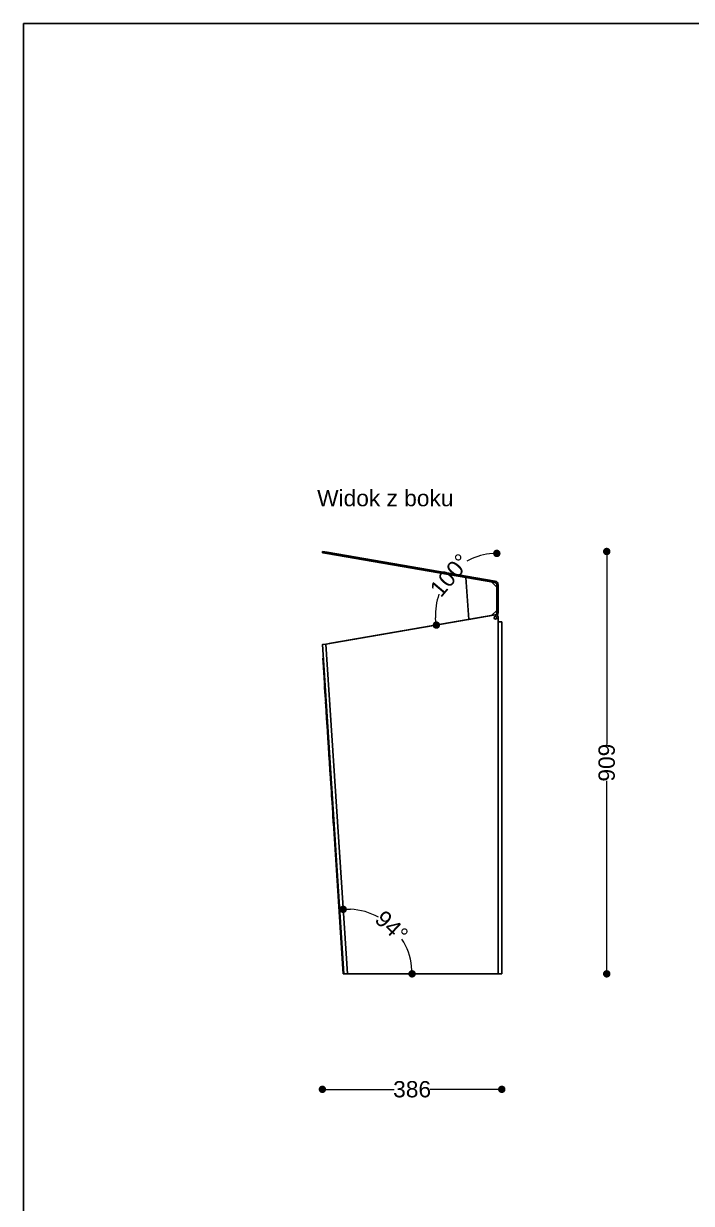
# Model space of a CAD drawing. Header units: millimetres. Extents: x 10782 to 23587, y 24555 to 29687.
# Drawn here: x 15283 to 16720, y 27147 to 29687 of the extents above; entities that cross this region are included whole.
import ezdxf

# ---------------------------------------------------------------- set-up
doc = ezdxf.new("R2010")
doc.units = ezdxf.units.MM
doc.header["$LTSCALE"] = 3
doc.layers.add('DomyÅ›lny', color=7, linetype='Continuous')
doc.styles.get("Standard").update_dxf_attribs({"font": 'arial.ttf'})
doc.dimstyles.new('MATEUSZ', dxfattribs={"dimtxt": 35, "dimasz": 16, "dimexe": 0.18, "dimexo": 0.0625, "dimgap": 0.09, "dimtad": 0, "dimdec": 0, "dimdsep": 46, "dimtxsty": 'Standard', "dimblk": 'DOT', "dimcen": 0.09, "dimse1": 1, "dimse2": 1, "dimadec": 0, "dimazin": 0, "dimtfac": 1, "dimtdec": 0, "dimtofl": 0, "dimtmove": 0, "dimatfit": 3, "dimfxl": 1, "dimtolj": 1, "dimtzin": 0, "dimlwd": 9, "dimlwe": 9, "dimarcsym": 0})

# ---------------------------------------------------------------- blocks, each defined once
blk = doc.blocks.new('_Dot')
at = {"color": 0, "linetype": 'ByBlock', "lineweight": -2}
blk.add_line((-0.5, 0), (-1, 0), dxfattribs=at)
at = {"color": 0, "linetype": 'ByBlock', "const_width": 0.5}
blk.add_lwpolyline([(-0.25, 0, 1), (0.25, 0, 1)], format="xyb", close=True, dxfattribs=at)
blk = doc.blocks.new('*D36')
at = {"color": 0, "lineweight": 9, "transparency": 16777216}
for p, q in [((15941.7, 27392.5), (16079.9, 27392.5)), ((16295.6, 27392.5), (16157.4, 27392.5))]:
    blk.add_line(p, q, dxfattribs=at)
at = {"layer": 'Defpoints', "color": 0, "transparency": 16777216}
for p in [(15925.7, 28350), (16311.6, 27641.2), (16311.6, 27392.5)]:
    blk.add_point(p, dxfattribs=at)
at = {"color": 0, "lineweight": 9, "transparency": 16777216, "xscale": 16, "yscale": 16, "zscale": 16, "rotation": 180}
blk.add_blockref('_Dot', (15925.7, 27392.5), dxfattribs=at)
at = {"color": 0, "lineweight": 9, "transparency": 16777216, "xscale": 16, "yscale": 16, "zscale": 16}
blk.add_blockref('_Dot', (16311.6, 27392.5), dxfattribs=at)
at = {"color": 0, "transparency": 16777216, "insert": (16118.7, 27392.5), "char_height": 35, "attachment_point": 5}
blk.add_mtext('\\A1;386', dxfattribs=at)
blk = doc.blocks.new('*D39')
at = {"color": 0, "lineweight": 9, "transparency": 16777216}
for start, end in [(61.1745, 87.1186), (6.5908, 32.5349)]:
    blk.add_arc((15979.4, 27641.2), 139.2, start, end, dxfattribs=at)
at = {"layer": 'Defpoints', "color": 0, "transparency": 16777216}
for p in [(15933.4, 28351.3), (16098.4, 27713.4), (15979.4, 27641.2), (15979.4, 27641.2), (16303.9, 27641.2)]:
    blk.add_point(p, dxfattribs=at)
at = {"color": 0, "lineweight": 9, "transparency": 16777216, "xscale": 16, "yscale": 16, "zscale": 16}
for p, rotation in [((15970.4, 27780.1), 180.4139680754114), ((16118.6, 27641.2), 273.2953774644091)]:
    blk.add_blockref('_Dot', p, dxfattribs=dict(at, rotation=rotation))
at = {"color": 0, "transparency": 16777216, "insert": (16074.6, 27742.8), "char_height": 35, "attachment_point": 5, "rotation": 316.8547}
blk.add_mtext('\\A1;94°', dxfattribs=at)
blk = doc.blocks.new('*D40')
at = {"color": 0, "lineweight": 9, "transparency": 16777216}
for start, end in [(96.9505, 119.3036), (160.4448, 182.7979)]:
    blk.add_arc((16300.9, 28414.5), 132, start, end, dxfattribs=at)
at = {"layer": 'Defpoints', "color": 0, "transparency": 16777216}
for p in [(16228.5, 28524.9), (16300.9, 28479), (16298, 28414), (16300.9, 28418.8), (15933.4, 28351.3)]:
    blk.add_point(p, dxfattribs=at)
at = {"color": 0, "lineweight": 9, "transparency": 16777216, "xscale": 16, "yscale": 16, "zscale": 16}
for p, rotation in [((16300.9, 28546.5), 3.475274051368377), ((16170.8, 28392.1), 276.2731744465466)]:
    blk.add_blockref('_Dot', p, dxfattribs=dict(at, rotation=rotation))
at = {"color": 0, "transparency": 16777216, "insert": (16200, 28499.5), "char_height": 35, "attachment_point": 5, "rotation": 49.8742}
blk.add_mtext('\\A1;100°', dxfattribs=at)
blk = doc.blocks.new('*D42')
at = {"color": 0, "lineweight": 9, "transparency": 16777216}
for p, q in [((16537.4, 28534.6), (16537.4, 28134.7)), ((16537.4, 27657.2), (16537.4, 28057.1))]:
    blk.add_line(p, q, dxfattribs=at)
at = {"layer": 'Defpoints', "color": 0, "transparency": 16777216}
for p in [(15926.2, 28550.6), (16311.6, 27641.2), (16537.4, 27641.2)]:
    blk.add_point(p, dxfattribs=at)
at = {"color": 0, "lineweight": 9, "transparency": 16777216, "xscale": 16, "yscale": 16, "zscale": 16}
for p, rotation in [((16537.4, 28550.6), 90), ((16537.4, 27641.2), 270)]:
    blk.add_blockref('_Dot', p, dxfattribs=dict(at, rotation=rotation))
at = {"color": 0, "transparency": 16777216, "insert": (16537.4, 28095.9), "char_height": 35, "attachment_point": 5, "rotation": 90}
blk.add_mtext('\\A1;909', dxfattribs=at)

msp = doc.modelspace()

# ---------------------------------------------------------------- linework, layer by layer
msp.add_lwpolyline([(15282.8, 24555.1), (15282.8, 29687.3), (18911.6, 29687.3), (18911.6, 24555.1)], close=True)
at = {"layer": 'DomyÅ›lny'}
for p, q in [((15926.2, 28550.6), (15925.7, 28547.7)), ((15936.1, 28548.9), (15935.5, 28546)), ((15935.5, 28546), (16296.7, 28483.9)), ((16297.2, 28486.9), (15936.1, 28548.9)), ((16240.4, 28404.2), (16234.6, 28494.6)), ((16300.9, 28474), (16289.7, 28485.1)), ((16300.9, 28479), (16300.9, 28418.8)), ((16303.9, 28418.8), (16303.9, 28479)), ((15933.4, 28351.3), (16298, 28414)), ((16296.7, 28413.9), (15943.7, 28353)), ((16289.7, 28412.7), (16240.4, 28404.2)), ((16300.9, 28423.8), (16289.7, 28412.7)), ((16303.9, 28399), (16303.9, 28409.1)), ((16303.9, 27641.2), (16303.9, 28399)), ((16311.6, 27641.2), (16311.6, 28399)), ((15979.4, 27641.2), (15933.4, 28351.3)), ((15971.6, 27641.2), (15925.7, 28350)), ((15926.5, 28321), (15928.5, 28321.2)), ((15927.1, 28312.1), (15929.1, 28312.3)), ((15969.8, 27652.3), (15927.1, 28312.1)), ((15930.3, 28260.2), (15931.3, 28244.8)), ((15930.5, 28257.4), (15931.6, 28239.5)), ((15931.6, 28239.5), (15931.4, 28242.6)), ((15931.6, 28239.5), (15931.8, 28237)), ((15933.6, 28208.9), (15932.5, 28226.6)), ((15932.5, 28226.6), (15932.5, 28226.4)), ((15932.5, 28226.4), (15933.5, 28211.1)), ((15932.7, 28222.5), (15932.6, 28225)), ((15932.6, 28225), (15932.8, 28221.8)), ((15932.8, 28221.8), (15933, 28219.4)), ((15933, 28219.4), (15933.8, 28205.5)), ((15933.8, 28205.5), (15934, 28202.9)), ((15934, 28203.9), (15934.6, 28194)), ((15934, 28202.9), (15934.2, 28200.4)), ((15934.8, 28190.5), (15934.6, 28193.5)), ((15934.6, 28193.5), (15935.5, 28180.1)), ((15934.8, 28191.3), (15935, 28188.4)), ((15935, 28188.4), (15935.6, 28178.2)), ((15935.6, 28178.1), (15935.1, 28185.8)), ((15935.1, 28185.8), (15935.3, 28183.3)), ((15935.3, 28183.3), (15935.4, 28181.2)), ((15935.4, 28181.2), (15936.3, 28168.2)), ((15936.7, 28161.8), (15935.8, 28175.8)), ((15936.3, 28168.2), (15936.5, 28164.3)), ((15936.5, 28164.3), (15936.7, 28161.8)), ((15937, 28156.8), (15938.3, 28137)), ((15938.3, 28137), (15937.1, 28154.7)), ((15937.1, 28154.7), (15937.2, 28154.5)), ((15937.2, 28154.5), (15938.5, 28133.8)), ((15938.6, 28132.1), (15937.3, 28151.6)), ((15937.3, 28151.6), (15937.4, 28151.4)), ((15937.4, 28151.4), (15938.6, 28131.6)), ((15938.6, 28131.6), (15937.5, 28149.3)), ((15937.5, 28149.3), (15937.5, 28149.1)), ((15937.5, 28149.1), (15938.8, 28128.4)), ((15938.9, 28127.9), (15939.7, 28114.9)), ((15939.3, 28122.2), (15940.3, 28122.3)), ((15939.6, 28116.8), (15939.8, 28114.3)), ((15940.9, 28096.5), (15942, 28079.9)), ((15941.8, 28083.3), (15942.8, 28068)), ((15942, 28080.5), (15943.1, 28062.6)), ((15943.1, 28062.6), (15942.9, 28065.8)), ((15944, 28048.3), (15944.1, 28047.1)), ((15944.1, 28047.6), (15944.3, 28044.5)), ((15944.3, 28044.5), (15944.4, 28042)), ((15945.4, 28027), (15945.6, 28023.9)), ((15945.6, 28024.4), (15946.5, 28010.9)), ((15945.6, 28023.9), (15945.8, 28021.4)), ((15945.8, 28021.4), (15945.7, 28022.8)), ((15946.5, 28010.9), (15946.6, 28009.1)), ((15946.6, 28009.1), (15947.1, 28001.2)), ((15947.1, 28001.2), (15947.2, 28000)), ((15947.2, 28000), (15947.3, 27998.6)), ((15947.4, 27996.2), (15947.2, 27999.3)), ((15947.3, 27998.6), (15947.4, 27996.2)), ((15948.3, 27982.8), (15949.6, 27962.9)), ((15949.6, 27962.9), (15948.4, 27980.7)), ((15948.4, 27980.7), (15948.4, 27980.5)), ((15948.4, 27980.5), (15949.8, 27959.8)), ((15969.8, 27652.3), (15971.8, 27652.4)), ((15970.6, 27641.2), (15972.6, 27641.4)), ((16303.9, 27641.2), (15979.4, 27641.2))]:
    msp.add_line(p, q, dxfattribs=at)
for points in [[(15925.7, 28547.7, 0), (15925.7, 28547.7, 0), (15925.7, 28547.7, 0), (15925.7, 28547.7, 0), (15925.7, 28547.7, 0), (15925.7, 28547.7, 0), (15925.7, 28547.7, 0), (15925.7, 28547.7, 0), (15925.7, 28547.7, 0), (15925.7, 28547.7, 0), (15925.7, 28547.7, 0), (15925.7, 28547.7, 0), (15925.7, 28547.7, 0), (15925.7, 28547.7, 0), (15925.8, 28547.7, 0), (15926, 28547.6, 0), (15926.9, 28547.5, 0), (15935.5, 28546, 0)], [(15936.1, 28548.9, 0), (15926.2, 28550.6, 0)], [(16311.6, 28399, 0), (16311.6, 28399, 0), (16311.6, 28399, 0), (16311.6, 28399, 0), (16311.6, 28399, 0), (16311.6, 28399, 0), (16311.6, 28399, 0), (16311.6, 28399, 0), (16311.6, 28399, 0), (16311.6, 28399, 0), (16311.6, 28399, 0), (16311.6, 28399, 0), (16311.6, 28399, 0), (16311.4, 28399, 0), (16309.5, 28399, 0), (16303.9, 28399, 0)], [(15925.7, 28350, 0), (15925.7, 28350, 0), (15925.7, 28350, 0), (15925.7, 28350, 0), (15925.7, 28350, 0), (15925.7, 28350, 0), (15925.7, 28350, 0), (15925.7, 28350, 0), (15925.7, 28350, 0), (15925.7, 28350, 0), (15925.7, 28350, 0), (15925.7, 28350, 0), (15925.8, 28350.1, 0), (15926.5, 28350.2, 0), (15933.4, 28351.3, 0)], [(15943.7, 28353, 0), (15933.9, 28351.3, 0)], [(15926.5, 28321, 0), (15926.5, 28321, 0), (15926.5, 28321, 0), (15926.5, 28321, 0), (15926.5, 28321, 0), (15926.5, 28321, 0), (15926.5, 28321, 0), (15926.5, 28321, 0), (15926.5, 28321, 0), (15926.5, 28321, 0), (15926.5, 28321, 0), (15926.5, 28321, 0), (15926.5, 28321, 0), (15926.5, 28321, 0), (15926.5, 28320.8, 0), (15926.6, 28319.9, 0), (15927.1, 28312.1, 0)], [(15936.4, 28165.5, 0), (15936.4, 28165.5, 0), (15936.4, 28165.5, 0), (15936.4, 28165.5, 0), (15936.4, 28165.5, 0), (15936.4, 28165.5, 0), (15936.4, 28165.5, 0), (15936.4, 28165.5, 0), (15936.4, 28165.5, 0), (15936.4, 28165.5, 0), (15936.4, 28165.5, 0), (15936.4, 28165.5, 0), (15936.4, 28165.5, 0), (15936.4, 28165.5, 0), (15936.4, 28165.5, 0), (15936.4, 28165.5, 0), (15936.4, 28165.5, 0), (15936.4, 28165.5, 0), (15936.5, 28165.4, 0), (15936.5, 28164.9, 0), (15936.8, 28160.2, 0), (15937.2, 28153.5, 0), (15937.4, 28151.5, 0), (15937.4, 28151.1, 0), (15937.4, 28151, 0), (15937.4, 28150.9, 0), (15937.4, 28150.9, 0), (15937.4, 28150.9, 0), (15937.4, 28150.9, 0), (15937.4, 28150.9, 0), (15937.4, 28150.9, 0), (15937.4, 28150.9, 0), (15937.4, 28150.9, 0), (15937.4, 28150.9, 0), (15937.4, 28150.9, 0), (15937.4, 28150.9, 0), (15937.4, 28150.9, 0), (15937.4, 28150.9, 0), (15937.4, 28151, 0), (15937.4, 28151, 0), (15937.4, 28151.1, 0), (15937.3, 28151.7, 0), (15937.2, 28154, 0), (15936.4, 28165.9, 0), (15936.4, 28166.6, 0), (15936.4, 28166.7, 0), (15936.4, 28166.7, 0), (15936.4, 28166.7, 0), (15936.4, 28166.7, 0), (15936.4, 28166.7, 0), (15936.4, 28166.7, 0), (15936.4, 28166.7, 0), (15936.4, 28166.7, 0), (15936.4, 28166.7, 0), (15936.4, 28166.7, 0), (15936.4, 28166.7, 0), (15936.4, 28166.7, 0), (15936.4, 28166.7, 0), (15936.4, 28166.7, 0), (15936.4, 28166.7, 0), (15936.4, 28166.7, 0), (15936.4, 28166.7, 0), (15936.4, 28166.6, 0), (15936.4, 28166.2, 0), (15936.5, 28164.8, 0), (15936.8, 28159.3, 0), (15937.3, 28152.3, 0), (15937.6, 28147.4, 0), (15937.7, 28146.3, 0), (15937.7, 28146.1, 0), (15937.7, 28146.1, 0), (15937.7, 28146.1, 0), (15937.7, 28146.1, 0), (15937.7, 28146.1, 0), (15937.7, 28146.1, 0), (15937.7, 28146.1, 0), (15937.7, 28146.1, 0), (15937.7, 28146.1, 0), (15937.7, 28146.1, 0), (15937.7, 28146.1, 0), (15937.7, 28146.1, 0), (15937.7, 28146.1, 0), (15937.7, 28146.1, 0), (15937.7, 28146.1, 0), (15937.7, 28146.1, 0), (15937.7, 28146.1, 0)], [(15939.4, 28119.7, 0), (15939.4, 28119.7, 0), (15939.4, 28119.7, 0), (15939.4, 28119.7, 0), (15939.4, 28119.7, 0), (15939.4, 28119.7, 0), (15939.4, 28119.7, 0), (15939.4, 28119.7, 0), (15939.4, 28119.7, 0), (15939.4, 28119.7, 0), (15939.4, 28119.7, 0), (15939.4, 28119.7, 0), (15939.4, 28119.7, 0), (15939.4, 28119.7, 0), (15939.4, 28119.7, 0), (15939.4, 28119.7, 0), (15939.4, 28119.7, 0), (15939.4, 28119.7, 0), (15939.4, 28119.6, 0), (15939.5, 28119.1, 0), (15939.8, 28114.4, 0), (15940.2, 28107.7, 0), (15940.3, 28105.7, 0), (15940.3, 28105.3, 0), (15940.4, 28105.2, 0), (15940.4, 28105.2, 0), (15940.4, 28105.2, 0), (15940.4, 28105.2, 0), (15940.4, 28105.2, 0), (15940.4, 28105.2, 0), (15940.4, 28105.2, 0), (15940.4, 28105.2, 0), (15940.4, 28105.2, 0), (15940.4, 28105.2, 0), (15940.4, 28105.2, 0), (15940.4, 28105.2, 0), (15940.4, 28105.2, 0), (15940.4, 28105.2, 0), (15940.4, 28105.2, 0), (15940.4, 28105.2, 0), (15940.3, 28105.3, 0), (15940.3, 28105.9, 0), (15940.2, 28108.2, 0), (15939.4, 28120.1, 0), (15939.3, 28120.8, 0), (15939.3, 28120.9, 0), (15939.3, 28120.9, 0), (15939.3, 28120.9, 0), (15939.3, 28120.9, 0), (15939.3, 28120.9, 0), (15939.3, 28120.9, 0), (15939.3, 28120.9, 0), (15939.3, 28120.9, 0), (15939.3, 28120.9, 0), (15939.3, 28120.9, 0), (15939.3, 28120.9, 0), (15939.3, 28120.9, 0), (15939.3, 28120.9, 0), (15939.3, 28120.9, 0), (15939.3, 28120.9, 0), (15939.3, 28120.9, 0), (15939.3, 28120.9, 0), (15939.3, 28120.8, 0), (15939.4, 28120.4, 0), (15939.5, 28119, 0), (15939.8, 28113.5, 0), (15940.3, 28106.5, 0), (15940.6, 28101.6, 0), (15940.7, 28100.5, 0), (15940.7, 28100.3, 0), (15940.7, 28100.3, 0), (15940.7, 28100.3, 0), (15940.7, 28100.3, 0), (15940.7, 28100.3, 0), (15940.7, 28100.3, 0), (15940.7, 28100.3, 0), (15940.7, 28100.3, 0), (15940.7, 28100.3, 0), (15940.7, 28100.3, 0), (15940.7, 28100.3, 0), (15940.7, 28100.3, 0), (15940.7, 28100.3, 0), (15940.7, 28100.3, 0), (15940.7, 28100.3, 0), (15940.7, 28100.3, 0), (15940.7, 28100.3, 0)], [(15939.8, 28114.3, 0), (15939.8, 28114.4, 0), (15939.8, 28114.4, 0), (15939.8, 28114.4, 0), (15939.8, 28114.4, 0), (15939.8, 28114.4, 0), (15939.8, 28114.4, 0), (15939.8, 28114.4, 0), (15939.8, 28114.4, 0), (15939.8, 28114.4, 0), (15939.8, 28114.4, 0), (15939.8, 28114.4, 0), (15939.8, 28114.4, 0), (15939.8, 28114.4, 0), (15939.8, 28114.4, 0), (15939.8, 28114.4, 0), (15939.8, 28114.3, 0), (15939.8, 28114.3, 0), (15939.8, 28114.2, 0), (15939.8, 28113.7, 0), (15940.1, 28109, 0), (15940.5, 28102.3, 0), (15940.7, 28100.4, 0), (15940.7, 28099.9, 0), (15940.7, 28099.8, 0), (15940.7, 28099.8, 0), (15940.7, 28099.8, 0), (15940.7, 28099.8, 0), (15940.7, 28099.8, 0), (15940.7, 28099.8, 0), (15940.7, 28099.8, 0), (15940.7, 28099.8, 0), (15940.7, 28099.8, 0), (15940.7, 28099.8, 0), (15940.7, 28099.8, 0), (15940.7, 28099.8, 0), (15940.7, 28099.8, 0), (15940.7, 28099.8, 0), (15940.7, 28099.8, 0), (15940.7, 28099.8, 0), (15940.7, 28100, 0), (15940.7, 28100.5, 0), (15940.5, 28102.8, 0), (15939.7, 28114.7, 0), (15939.7, 28115.5, 0), (15939.7, 28115.5, 0), (15939.7, 28115.5, 0), (15939.7, 28115.5, 0), (15939.7, 28115.5, 0), (15939.7, 28115.5, 0), (15939.7, 28115.5, 0), (15939.7, 28115.5, 0), (15939.7, 28115.5, 0), (15939.7, 28115.5, 0), (15939.7, 28115.5, 0), (15939.7, 28115.5, 0), (15939.7, 28115.5, 0), (15939.7, 28115.5, 0), (15939.7, 28115.5, 0), (15939.7, 28115.5, 0), (15939.7, 28115.5, 0), (15939.7, 28115.5, 0), (15939.7, 28115.4, 0), (15939.7, 28115, 0), (15939.8, 28113.6, 0), (15940.2, 28108.2, 0), (15940.6, 28101.1, 0), (15940.9, 28096.2, 0), (15941, 28095.1, 0), (15941, 28094.9, 0), (15941, 28094.9, 0), (15941, 28094.9, 0), (15941, 28094.9, 0), (15941, 28094.9, 0), (15941, 28094.9, 0), (15941, 28094.9, 0), (15941, 28094.9, 0), (15941, 28094.9, 0), (15941, 28094.9, 0), (15941, 28094.9, 0), (15941, 28094.9, 0), (15941, 28094.9, 0), (15941, 28094.9, 0), (15941, 28094.9, 0), (15941, 28094.9, 0), (15941, 28095, 0)], [(15944.1, 28047.8, 0), (15942.9, 28066.4, 0), (15942.9, 28066.4, 0), (15942.9, 28066.4, 0), (15942.9, 28066.4, 0), (15942.9, 28066.4, 0), (15942.9, 28066.4, 0), (15942.9, 28066.4, 0), (15942.9, 28066.4, 0), (15942.9, 28066.4, 0), (15942.9, 28066.4, 0), (15942.9, 28066.4, 0), (15942.9, 28066.4, 0), (15942.9, 28066.4, 0), (15942.9, 28066.4, 0), (15942.9, 28066.4, 0), (15942.9, 28066.3, 0), (15942.9, 28065.9, 0), (15943, 28064.1, 0), (15944, 28048.3, 0)], [(15969.8, 27652.3, 0), (15970.6, 27641.2, 0)], [(15979.4, 27641.2, 0), (15971.6, 27641.2, 0)], [(16303.9, 27641.2, 0), (16309.4, 27641.2, 0), (16311.1, 27641.2, 0), (16311.5, 27641.2, 0), (16311.6, 27641.2, 0), (16311.6, 27641.2, 0), (16311.6, 27641.2, 0), (16311.6, 27641.2, 0), (16311.6, 27641.2, 0), (16311.6, 27641.2, 0), (16311.6, 27641.2, 0), (16311.6, 27641.2, 0), (16311.6, 27641.2, 0), (16311.6, 27641.2, 0), (16311.6, 27641.2, 0), (16311.6, 27641.2, 0), (16311.6, 27641.2, 0), (16311.6, 27641.2, 0), (16311.6, 27641.2, 0)]]:
    msp.add_polyline3d(points, dxfattribs=at)
msp.add_polyline3d([(15930.3, 28260.4, 0), (15930.3, 28259.8, 0), (15930.5, 28257.5, 0), (15931.6, 28240.3, 0), (15931.7, 28238.2, 0), (15931.8, 28237.9, 0), (15931.8, 28237.9, 0), (15931.8, 28237.9, 0), (15931.8, 28237.9, 0), (15931.8, 28237.9, 0), (15931.8, 28237.9, 0), (15931.8, 28237.9, 0), (15931.8, 28237.9, 0), (15931.8, 28237.9, 0), (15931.8, 28237.9, 0), (15931.8, 28237.9, 0), (15931.8, 28237.9, 0), (15931.8, 28237.9, 0), (15931.8, 28237.9, 0), (15931.8, 28237.9, 0), (15931.8, 28237.9, 0), (15931.8, 28237.9, 0), (15931.8, 28237.9, 0), (15931.8, 28237.9, 0), (15931.8, 28237.9, 0), (15931.7, 28238.3, 0), (15931.7, 28239, 0), (15931.4, 28242.6, 0), (15930.6, 28255, 0), (15930.3, 28260.3, 0), (15930.3, 28260.7, 0), (15930.3, 28260.9, 0), (15930.3, 28260.9, 0), (15930.3, 28260.9, 0), (15930.3, 28260.9, 0), (15930.3, 28260.9, 0), (15930.3, 28260.9, 0), (15930.3, 28260.9, 0), (15930.3, 28260.9, 0), (15930.3, 28260.9, 0), (15930.3, 28260.9, 0), (15930.3, 28260.9, 0), (15930.3, 28260.9, 0), (15930.3, 28260.9, 0), (15930.3, 28260.9, 0), (15930.3, 28260.9, 0), (15930.3, 28260.8, 0)], close=True, dxfattribs=at)
msp.add_circle((16298.1, 28408), 3, dxfattribs=at)
for centre, radius, start, end in [((16295.9, 28479), 5.02, 0, 80.2516), ((16295.9, 28479), 8.02, 0, 80.2516), ((16295.9, 28418.8), 5.02, 279.7745, 0), ((16298.9, 28409.1), 5, 0, 99.7484), ((16295.9, 28418.8), 8.02, 316.0797, 0), ((16295.9, 28418.8), 8.02, 316.0797, 0)]:
    msp.add_arc(centre, radius, start, end, dxfattribs=at)

# ---------------------------------------------------------------- texts
msp.add_text('Widok z boku', height=34.962).set_placement((15914.4, 28648))

# ---------------------------------------------------------------- dimensions: what is measured, and where the dimension line sits
dim = msp.add_linear_dim(base=(16537.4, 27641.2), p1=(15926.2, 28550.6), p2=(16311.6, 27641.2), angle=90, dimstyle='MATEUSZ')
dim.commit()
dim.dimension.update_dxf_attribs({"geometry": '*D42', "text_midpoint": (16537.4, 28095.9)})
for base, line1, line2, picture, middle in [((16228.5, 28524.9), ((15933.4, 28351.3), (16298, 28414)), ((16300.9, 28479), (16300.9, 28418.8)), '*D40', (16200, 28499.5)), ((16098.4, 27713.4), ((16303.9, 27641.2), (15979.4, 27641.2)), ((15979.4, 27641.2), (15933.4, 28351.3)), '*D39', (16074.6, 27742.8))]:
    dim = msp.add_angular_dim_2l(base=base, line1=line1, line2=line2, dimstyle='MATEUSZ')
    dim.commit()
    dim.dimension.update_dxf_attribs({"geometry": picture, "text_midpoint": middle})
dim = msp.add_linear_dim(base=(16311.6, 27392.5), p1=(15925.7, 28350), p2=(16311.6, 27641.2), dimstyle='MATEUSZ')
dim.commit()
dim.dimension.update_dxf_attribs({"geometry": '*D36', "text_midpoint": (16118.7, 27392.5)})

doc.saveas('drawing.dxf')
